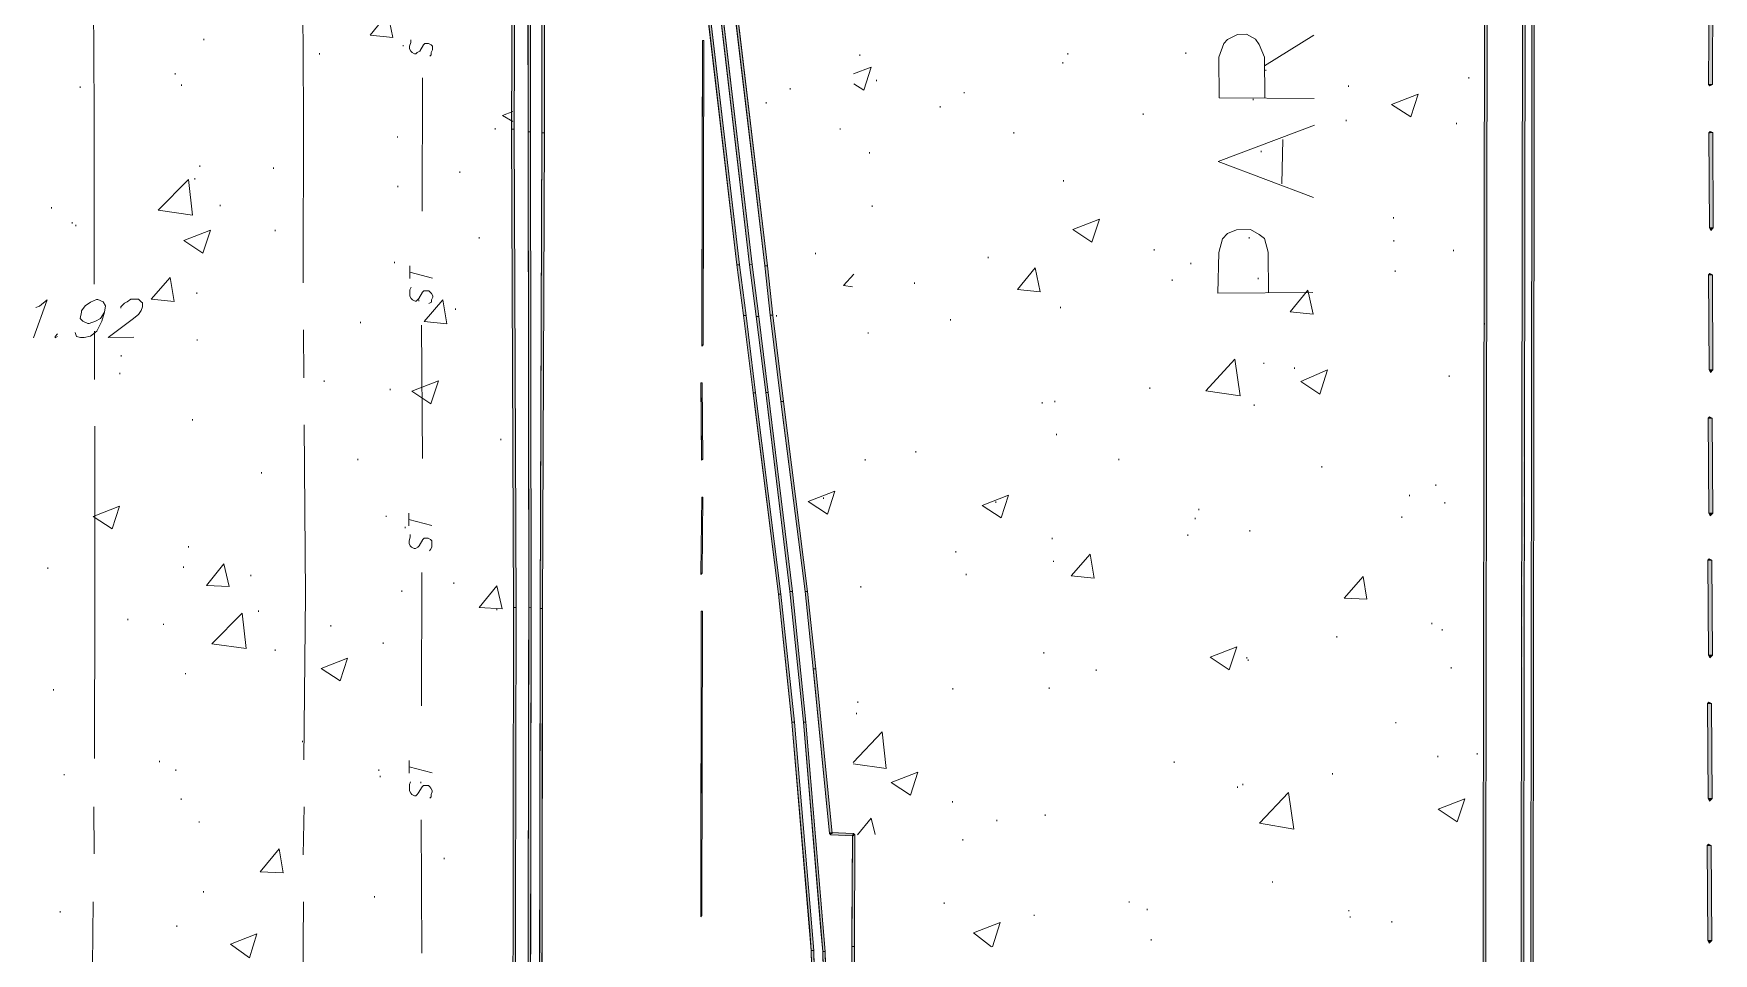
# Model space of a CAD drawing. Header units: inches. Extents: x -5728 to 15181, y 9834 to 15140.
# Drawn here: x 6880 to 7940, y 11993 to 12573 of the extents above; entities that cross this region are included whole.
import ezdxf

# ---------------------------------------------------------------- set-up
doc = ezdxf.new("R2010")
doc.units = ezdxf.units.IN
doc.header["$MEASUREMENT"] = 0
doc.linetypes.add('IMPORT-DASHEDX2 _4_', pattern=[0.1125, 0.075, -0.0375])
for name, color, linetype, lineweight in [('PDF_Geometry', 1, 'Continuous', 9), ('PDF_Solid Fills', 1, 'Continuous', 9), ('site plan converted for PDF_dwg', 1, 'Continuous', 9)]:
    doc.layers.add(name, color=color, linetype=linetype, lineweight=lineweight)

# ---------------------------------------------------------------- blocks, each defined once
blk = doc.blocks.new('site plan converted for PDF_dwg-1480341-SITE PLAN')
at = {"layer": 'PDF_Solid Fills', "linetype": 'IMPORT-DASHEDX2 _4_'}
for points in [[(5651.3, 479.4), (5652.9, 479.4), (5679.2, 3676.8), (5677.6, 3680.3), (5651.3, 479.4)], [(5689.7, 2236.8), (5693.3, 2476.6), (5702.7, 3623.9), (5701.2, 3627.5), (5689.8, 2242.1)], [(5681.7, 479.4), (5683.3, 479.4), (5705.9, 3323.3), (5702.6, 3096.2), (5681.7, 479.4)], [(5055.3, 2629), (5056.9, 2629), (5060.1, 2918.6), (5058.5, 2918.6), (5055.3, 2629)], [(5810.5, 2652.2), (5812.9, 2652.2), (5813.7, 2712.2), (5811.3, 2712.2), (5810.9, 2682.8)], [(5054.5, 2327.4), (5056.1, 2327.4), (5056.9, 2629), (5055.3, 2629), (5054.5, 2327.4)], [(5810.5, 2561.8), (5812.9, 2561.8), (5812.9, 2621.8), (5810.5, 2621.8), (5810.5, 2609.1)], [(5809.7, 2472.2), (5812.1, 2472.2), (5812.1, 2532.2), (5809.7, 2532.2), (5809.7, 2502.2)], [(5675.3, 479.4), (5676.9, 479.4), (5693.1, 2462.2), (5689.7, 2232.3), (5675.3, 479.4)], [(5808.9, 2381.8), (5811.3, 2381.8), (5811.3, 2441.8), (5808.9, 2441.8)], [(5808.1, 2292.2), (5810.5, 2292.2), (5810.5, 2352.2), (5808.1, 2352.2)], [(5052.1, 2034.6), (5053.7, 2034.6), (5056.1, 2327.4), (5054.5, 2327.4), (5052.1, 2034.6)], [(5807.3, 2201.8), (5809.7, 2201.8), (5809.7, 2261.8), (5807.3, 2261.8), (5807.3, 2233)], [(5806.5, 2112.2), (5808.9, 2112.2), (5808.9, 2172.2), (5806.5, 2172.2), (5806.5, 2141.4)]]:
    blk.add_hatch(color=147, dxfattribs=at).paths.add_polyline_path(points, flags=0)
at = {"layer": 'PDF_Solid Fills'}
for points in [[(5065.7, 2627.4), (5067.3, 2627.4), (5068.9, 2916.2), (5067.3, 2916.2), (5066.6, 2777.7)], [(5074.5, 2626.6), (5076.1, 2626.6), (5077.7, 2914.6), (5076.1, 2914.6), (5075.4, 2777.6)], [(5196.9, 2542.6), (5198.5, 2542.6), (5157.7, 2912.2), (5156.1, 2912.2), (5189.1, 2613.3)], [(5204.9, 2542.6), (5206.5, 2542.6), (5165.7, 2912.2), (5164.1, 2912.2), (5197.1, 2613.2)], [(5214.5, 2541.8), (5216.1, 2541.8), (5174.5, 2913), (5172.9, 2913), (5206.5, 2613.2)], [(5174.5, 2492.2), (5175.3, 2492.2), (5176.9, 2684.2), (5176.1, 2684.2), (5175.5, 2613.4)], [(5811.3, 2651.4), (5810.5, 2652.2), (5812.9, 2652.2)], [(5064.1, 2327.4), (5065.7, 2327.4), (5067.3, 2627.4), (5065.7, 2627.4), (5064.8, 2450.6)], [(5071.3, 2326.6), (5072.9, 2326.6), (5076.1, 2626.6), (5074.5, 2626.6), (5072.6, 2450.5)], [(5810.5, 2621.8), (5811.3, 2622.6), (5812.9, 2621.8), (5811.3, 2621.8)], [(5811.3, 2560.2), (5810.5, 2561.8), (5812.9, 2561.8)], [(5200.9, 2510.6), (5202.5, 2510.6), (5198.5, 2542.6), (5196.9, 2542.6)], [(5208.9, 2509.8), (5210.5, 2509.8), (5206.5, 2542.6), (5204.9, 2542.6)], [(5217.7, 2510.6), (5219.3, 2510.6), (5216.1, 2541.8), (5214.5, 2541.8)], [(5809.7, 2532.2), (5810.5, 2533), (5812.1, 2532.2), (5810.5, 2532.2)], [(5206.5, 2461.8), (5208.1, 2461.8), (5202.5, 2510.6), (5200.9, 2510.6)], [(5214.5, 2461.8), (5216.1, 2461.8), (5210.5, 2509.8), (5208.9, 2509.8)], [(5224.1, 2456.2), (5225.7, 2456.2), (5219.3, 2510.6), (5217.7, 2510.6)], [(5174.5, 2491.4), (5174.5, 2492.2), (5175.3, 2492.2)], [(5810.5, 2470.6), (5809.7, 2472.2), (5812.1, 2472.2)], [(5173.7, 2420.2), (5174.5, 2420.2), (5174.5, 2468.2), (5173.7, 2468.2), (5173.7, 2449.8)], [(5221.7, 2334.6), (5223.3, 2334.6), (5208.1, 2461.8), (5206.5, 2461.8), (5208, 2449.6)], [(5228.9, 2336.2), (5230.5, 2336.2), (5216.1, 2461.8), (5214.5, 2461.8), (5215.9, 2449.5)], [(5238.5, 2336.2), (5240.1, 2336.2), (5225.7, 2456.2), (5224.1, 2456.2), (5224.9, 2449.5)], [(5808.9, 2441.8), (5809.7, 2442.6), (5811.3, 2441.8), (5809.7, 2441.8)], [(5173.7, 2419.4), (5173.7, 2420.2), (5174.5, 2420.2)], [(5172.9, 2348.2), (5173.7, 2348.2), (5174.5, 2396.2), (5173.7, 2396.2)], [(5809.7, 2380.2), (5808.9, 2381.8), (5811.3, 2381.8)], [(5808.1, 2352.2), (5808.9, 2353), (5810.5, 2352.2), (5808.9, 2352.2)], [(5172.9, 2347.4), (5172.9, 2348.2), (5173.7, 2348.2)], [(5229.7, 2253.8), (5231.3, 2253.8), (5223.3, 2334.6), (5221.7, 2334.6), (5226.5, 2285.9)], [(5236.9, 2253.8), (5238.5, 2253.8), (5230.5, 2336.2), (5228.9, 2336.2), (5233.8, 2285.9)], [(5243.3, 2287.4), (5244.9, 2287.4), (5240.1, 2336.2), (5238.5, 2336.2)], [(5061.7, 2035.4), (5063.3, 2035.4), (5065.7, 2327.4), (5064.1, 2327.4), (5063.8, 2287)], [(5068.9, 2037), (5070.5, 2037), (5072.9, 2326.6), (5071.3, 2326.6), (5071, 2286.9)], [(5171.3, 2132.2), (5172.1, 2132.2), (5173.7, 2324.2), (5172.9, 2324.2), (5172.6, 2286.3)], [(5808.9, 2290.6), (5808.1, 2292.2), (5810.5, 2292.2)], [(5252.9, 2183.4), (5254.5, 2183.4), (5244.9, 2287.4), (5243.3, 2287.4), (5243.5, 2285.8)], [(5807.3, 2261.8), (5808.1, 2262.6), (5809.7, 2261.8), (5808.1, 2261.8)], [(5240.9, 2109.8), (5242.5, 2109.8), (5231.3, 2253.8), (5229.7, 2253.8), (5240, 2122.3)], [(5248.1, 2109), (5249.7, 2109), (5238.5, 2253.8), (5236.9, 2253.8), (5247.1, 2122.2)], [(5808.1, 2200.2), (5807.3, 2201.8), (5809.7, 2201.8)], [(5253.7, 2182.6), (5252.9, 2183.4), (5253.7, 2183.4)], [(5268.1, 2181.8), (5268.1, 2183.4), (5253.7, 2184.2), (5253.7, 2182.6)], [(5268.1, 2182.6), (5268.9, 2182.6), (5268.1, 2183.4)], [(5266.5, 2112.2), (5268.1, 2112.2), (5268.9, 2182.6), (5267.3, 2182.6), (5266.6, 2122.1)], [(5806.5, 2172.2), (5807.3, 2173), (5808.9, 2172.2), (5807.3, 2172.2)], [(5171.3, 2131.4), (5171.3, 2132.2), (5172.1, 2132.2)], [(5246.5, 1739.4), (5248.1, 1739.4), (5242.5, 2109.8), (5240.9, 2109.8), (5243.2, 1958.7)], [(5253.7, 1737), (5255.3, 1737), (5249.7, 2109), (5248.1, 2109), (5250.4, 1958.6)], [(5264.1, 1735.4), (5265.7, 1735.4), (5268.1, 2112.2), (5266.5, 2112.2), (5265.5, 1958.5)], [(5807.3, 2110.6), (5806.5, 2112.2), (5808.9, 2112.2)]]:
    blk.add_hatch(color=147, dxfattribs=at).paths.add_polyline_path(points, flags=0)
at = {"layer": 'PDF_Geometry', "color": 155, "lineweight": 15}
for p, q in [((4861.7, 2687.4), (4861.7, 2686.6)), ((4987.3, 2682.6), (4987.3, 2681.8)), ((5530.5, 2665.8), (5561.7, 2685)), ((4934.5, 2677.8), (4934.5, 2677)), ((5275.3, 2674.6), (5275.3, 2673.8)), ((5406.5, 2674.6), (5406.5, 2673.8)), ((5480.9, 2674.6), (5480.9, 2673.8)), ((4843.3, 2665.8), (4843.3, 2665)), ((4998.5, 2577.8), (4999.3, 2661.8)), ((5403.3, 2669), (5403.3, 2668.2)), ((5531.3, 2663.4), (5531.3, 2662.6)), ((4783.3, 2657.8), (4783.3, 2657)), ((4847.3, 2658.6), (4847.3, 2657.8)), ((5231.3, 2653.8), (5231.3, 2653)), ((5285.7, 2658.6), (5285.7, 2657.8)), ((5340.9, 2650.6), (5340.9, 2649.8)), ((5583.3, 2653), (5583.3, 2652.2)), ((5659.3, 2657.8), (5659.3, 2657)), ((5216.1, 2645), (5216.1, 2644.2)), ((5325.7, 2641.8), (5325.7, 2641)), ((5523.3, 2645), (5523.3, 2644.2)), ((5044.9, 2629.8), (5044.9, 2629)), ((5262.5, 2628.2), (5262.5, 2627.4)), ((5453.7, 2636.2), (5453.7, 2635.4)), ((5581.7, 2631.4), (5581.7, 2630.6)), ((5651.3, 2629), (5651.3, 2628.2)), ((4983.3, 2625), (4983.3, 2624.2)), ((5372.1, 2625), (5372.1, 2624.2)), ((5540.9, 2591.4), (5541.7, 2619.4)), ((4858.5, 2607.4), (4858.5, 2606.6)), ((5280.9, 2613), (5280.9, 2612.2)), ((5528.1, 2612.2), (5528.1, 2611.4)), ((4855.3, 2599.4), (4855.3, 2598.6)), ((4904.9, 2605.8), (4904.9, 2605)), ((5022.5, 2602.6), (5022.5, 2601.8)), ((4983.3, 2593.8), (4983.3, 2593)), ((5403.3, 2594.6), (5403.3, 2593.8)), ((4764.9, 2581.8), (4764.9, 2581)), ((4871.3, 2582.6), (4871.3, 2581.8)), ((5282.5, 2579.4), (5282.5, 2578.6)), ((4777.7, 2572.2), (4777.7, 2571.4)), ((4780.1, 2570.6), (4780.1, 2569.8)), ((4905.7, 2566.6), (4905.7, 2565.8)), ((5611.3, 2569.8), (5611.3, 2569)), ((5034.5, 2561), (5034.5, 2560.2)), ((5520.1, 2557.8), (5520.1, 2557)), ((5611.3, 2555.4), (5611.3, 2554.6)), ((4980.9, 2545.8), (4980.9, 2545)), ((4990.5, 2535.4), (4990.5, 2543.4)), ((5246.5, 2549.8), (5246.5, 2549)), ((5355.3, 2546.6), (5355.3, 2545.8)), ((5460.1, 2550.6), (5460.1, 2549.8)), ((5648.9, 2549), (5648.9, 2548.2)), ((5004.9, 2535.4), (4990.5, 2539.4)), ((5483.3, 2541.8), (5483.3, 2541)), ((5612.1, 2536.2), (5612.1, 2535.4)), ((4856.1, 2527.4), (4856.1, 2526.6)), ((4996.1, 2521.8), (4996.1, 2521)), ((5308.9, 2530.6), (5308.9, 2529.8)), ((5471.3, 2531.4), (5471.3, 2530.6)), ((5525.7, 2532.2), (5525.7, 2531.4)), ((5019.3, 2516.2), (5019.3, 2515.4)), ((5400.9, 2514.6), (5400.9, 2513.8)), ((4959.3, 2508.2), (4959.3, 2507.4)), ((4997.7, 2421.8), (4997.7, 2505.8)), ((5221.7, 2510.6), (5221.7, 2509.8)), ((5331.3, 2507.4), (5331.3, 2506.6)), ((5668.1, 2502.6), (5668.1, 2501.8)), ((4856.1, 2497.8), (4856.1, 2497)), ((5279.3, 2499.4), (5279.3, 2498.6)), ((4808.1, 2488.2), (4808.1, 2487.4)), ((4807.3, 2477), (4807.3, 2476.2)), ((4936.1, 2471.4), (4936.1, 2470.6)), ((5528.9, 2478.6), (5528.9, 2477.8)), ((5548.1, 2475.4), (5548.1, 2474.6)), ((5645.7, 2469.8), (5645.7, 2469)), ((4977.7, 2465.8), (4977.7, 2465)), ((5456.9, 2463.4), (5456.9, 2462.6)), ((5388.9, 2454.6), (5388.9, 2453.8)), ((5396.9, 2455.4), (5396.9, 2454.6)), ((5522.5, 2452.2), (5522.5, 2451.4)), ((4852.9, 2447.4), (4852.9, 2446.6)), ((5047.3, 2433.8), (5047.3, 2433)), ((5397.7, 2434.6), (5397.7, 2433.8)), ((4956.9, 2421.8), (4956.9, 2421)), ((5276.9, 2419.4), (5276.9, 2418.6)), ((5308.9, 2424.2), (5308.9, 2423.4)), ((5436.9, 2418.6), (5436.9, 2417.8)), ((4896.1, 2413.8), (4896.1, 2413)), ((5564.9, 2413), (5564.9, 2412.2)), ((5250.5, 2395.4), (5250.5, 2394.6)), ((5636.9, 2401), (5636.9, 2400.2)), ((4974.5, 2385.8), (4974.5, 2385)), ((4988.9, 2379.4), (4988.9, 2387.4)), ((5359.3, 2392.2), (5359.3, 2391.4)), ((5487.3, 2386.6), (5487.3, 2385.8)), ((5620.1, 2394.6), (5620.1, 2393.8)), ((5642.5, 2389.8), (5642.5, 2389)), ((4986.5, 2378.6), (4986.5, 2377.8)), ((5003.3, 2379.4), (4988.9, 2383.4)), ((5484.9, 2381), (5484.9, 2380.2)), ((5615.3, 2381), (5615.3, 2380.2)), ((4849.7, 2367.4), (4849.7, 2366.6)), ((5394.5, 2369), (5394.5, 2368.2)), ((5480.1, 2370.6), (5480.1, 2369.8)), ((5519.3, 2373), (5519.3, 2372.2)), ((4760.9, 2354.6), (4760.9, 2353.8)), ((4846.5, 2354.6), (4846.5, 2353.8)), ((5333.7, 2361), (5333.7, 2360.2)), ((5395.3, 2354.6), (5395.3, 2353.8)), ((4888.9, 2349), (4888.9, 2348.2)), ((4996.1, 2265.8), (4996.9, 2349.8)), ((5016.9, 2343.4), (5016.9, 2342.6)), ((5340.1, 2346.6), (5340.1, 2345.8)), ((4984.1, 2338.6), (4984.1, 2337.8)), ((5273.7, 2339.4), (5273.7, 2338.6)), ((4811.3, 2321.8), (4811.3, 2321)), ((4893.7, 2326.6), (4893.7, 2325.8)), ((5044.1, 2326.6), (5044.1, 2325.8)), ((4833.7, 2318.6), (4833.7, 2317.8)), ((4939.3, 2317), (4939.3, 2316.2)), ((5633.7, 2313.8), (5633.7, 2313)), ((4904.1, 2301.8), (4904.1, 2301)), ((4972.1, 2305.8), (4972.1, 2305)), ((5573.7, 2305.8), (5573.7, 2305)), ((5640.1, 2309.8), (5640.1, 2309)), ((5388.9, 2297), (5388.9, 2296.2)), ((5516.9, 2293), (5516.9, 2292.2)), ((5517.7, 2291.4), (5517.7, 2290.6)), ((4847.3, 2287.4), (4847.3, 2286.6)), ((5421.7, 2285.8), (5421.7, 2285)), ((5645.7, 2285.8), (5645.7, 2285)), ((4764.1, 2277.8), (4764.1, 2277)), ((5331.3, 2274.6), (5331.3, 2273.8)), ((5392.1, 2274.6), (5392.1, 2273.8)), ((5270.5, 2259.4), (5270.5, 2258.6)), ((5271.3, 2266.6), (5271.3, 2265.8)), ((5610.5, 2251.4), (5610.5, 2250.6)), ((4920.9, 2244.2), (4920.9, 2243.4)), ((4830.5, 2232.2), (4830.5, 2231.4)), ((4840.9, 2226.6), (4840.9, 2225.8)), ((4968.9, 2225.8), (4968.9, 2225)), ((4988.1, 2223.4), (4988.1, 2231.4)), ((5002.5, 2223.4), (4988.1, 2227.4)), ((5470.5, 2227.4), (5470.5, 2226.6)), ((5636.9, 2229.8), (5636.9, 2229)), ((5661.7, 2231.4), (5661.7, 2230.6)), ((4770.5, 2224.2), (4770.5, 2223.4)), ((4969.7, 2221.8), (4969.7, 2221)), ((4995.3, 2217.8), (4995.3, 2217)), ((5570.5, 2219.4), (5570.5, 2218.6)), ((4844.1, 2208.2), (4844.1, 2207.4)), ((5510.5, 2211.4), (5510.5, 2210.6)), ((5513.7, 2213), (5513.7, 2212.2)), ((4855.3, 2193.8), (4855.3, 2193)), ((4995.3, 2109.8), (4995.3, 2193.8)), ((5330.5, 2203.4), (5330.5, 2202.6)), ((5388.9, 2194.6), (5388.9, 2193.8)), ((5358.5, 2191.4), (5358.5, 2190.6)), ((5336.9, 2179.4), (5336.9, 2178.6)), ((5009.7, 2169.8), (5009.7, 2169)), ((5532.1, 2151.4), (5532.1, 2150.6)), ((4857.7, 2149.8), (4857.7, 2149)), ((4965.7, 2145.8), (4965.7, 2145)), ((4767.3, 2137.8), (4767.3, 2137)), ((5324.9, 2139.4), (5324.9, 2138.6)), ((5381.7, 2131.4), (5381.7, 2130.6)), ((5441.7, 2139.4), (5441.7, 2138.6)), ((5452.9, 2134.6), (5452.9, 2133.8)), ((5580.1, 2133), (5580.1, 2132.2)), ((4840.9, 2128.2), (4840.9, 2127.4)), ((5580.9, 2129), (5580.9, 2128.2)), ((5607.3, 2125.8), (5607.3, 2125)), ((5455.3, 2115.4), (5455.3, 2114.6))]:
    blk.add_line(p, q, dxfattribs=at)
at = {"layer": 'PDF_Geometry', "color": 147}
for p, q in [((5176.1, 2684.2), (5176.9, 2684.2)), ((5173.7, 2396.2), (5174.5, 2396.2)), ((5172.9, 2324.2), (5173.7, 2324.2))]:
    blk.add_line(p, q, dxfattribs=at)
at = {"layer": 'PDF_Geometry', "color": 175, "lineweight": 13}
for p, q in [((4791.3, 2473), (4791.3, 2503.4)), ((4923.3, 2473), (4923.3, 2503.4)), ((4788.9, 2173.8), (4788.9, 2203.4)), ((4920.9, 2172.2), (4921.7, 2202.6))]:
    blk.add_line(p, q, dxfattribs=at)
at = {"layer": 'PDF_Geometry', "color": 147, "flags": 128}
for points in [[(5681.7, 4086.6), (5680.9, 4086.6), (5651.3, 479.4), (5652.9, 479.4), (5682.5, 4086.6)], [(5705.7, 4086.6), (5704.9, 4086.6), (5675.3, 479.4), (5676.9, 479.4), (5706.5, 4086.6)], [(5711.3, 4086.6), (5710.5, 4086.6), (5681.7, 479.4), (5683.3, 479.4), (5712.1, 4086.6)], [(5056.1, 2629), (5056.9, 2629), (5060.1, 2918.6), (5058.5, 2918.6), (5055.3, 2629)], [(5065.7, 2627.4), (5067.3, 2627.4), (5068.9, 2916.2), (5067.3, 2916.2)], [(5074.5, 2626.6), (5076.1, 2626.6), (5077.7, 2914.6), (5076.1, 2914.6)], [(5196.9, 2542.6), (5198.5, 2542.6), (5157.7, 2912.2), (5156.1, 2912.2)], [(5204.9, 2542.6), (5206.5, 2542.6), (5165.7, 2912.2), (5164.1, 2912.2)], [(5214.5, 2541.8), (5216.1, 2541.8), (5174.5, 2913), (5172.9, 2913)], [(5055.3, 2327.4), (5056.1, 2327.4), (5056.9, 2629), (5055.3, 2629), (5054.5, 2327.4)], [(5064.1, 2327.4), (5065.7, 2327.4), (5067.3, 2627.4), (5065.7, 2627.4)], [(5071.3, 2326.6), (5072.9, 2326.6), (5076.1, 2626.6), (5074.5, 2626.6)], [(5200.9, 2510.6), (5202.5, 2510.6), (5198.5, 2542.6), (5196.9, 2542.6)], [(5208.9, 2509.8), (5210.5, 2509.8), (5206.5, 2542.6), (5204.9, 2542.6)], [(5217.7, 2510.6), (5219.3, 2510.6), (5216.1, 2541.8), (5214.5, 2541.8)], [(5206.5, 2461.8), (5208.1, 2461.8), (5202.5, 2510.6), (5200.9, 2510.6)], [(5214.5, 2461.8), (5216.1, 2461.8), (5210.5, 2509.8), (5208.9, 2509.8)], [(5224.1, 2456.2), (5225.7, 2456.2), (5219.3, 2510.6), (5217.7, 2510.6)], [(5221.7, 2334.6), (5223.3, 2334.6), (5208.1, 2461.8), (5206.5, 2461.8)], [(5228.9, 2336.2), (5230.5, 2336.2), (5216.1, 2461.8), (5214.5, 2461.8)], [(5238.5, 2336.2), (5240.1, 2336.2), (5225.7, 2456.2), (5224.1, 2456.2)], [(5229.7, 2253.8), (5231.3, 2253.8), (5223.3, 2334.6), (5221.7, 2334.6)], [(5236.9, 2253.8), (5238.5, 2253.8), (5230.5, 2336.2), (5228.9, 2336.2)], [(5243.3, 2287.4), (5244.9, 2287.4), (5240.1, 2336.2), (5238.5, 2336.2)], [(5052.9, 2034.6), (5053.7, 2034.6), (5056.1, 2327.4), (5054.5, 2327.4), (5052.1, 2034.6)], [(5061.7, 2035.4), (5063.3, 2035.4), (5065.7, 2327.4), (5064.1, 2327.4)], [(5068.9, 2037), (5070.5, 2037), (5072.9, 2326.6), (5071.3, 2326.6)], [(5240.9, 2109.8), (5242.5, 2109.8), (5231.3, 2253.8), (5229.7, 2253.8)], [(5248.1, 2109), (5249.7, 2109), (5238.5, 2253.8), (5236.9, 2253.8)], [(5266.5, 2112.2), (5268.1, 2112.2), (5268.9, 2182.6), (5267.3, 2182.6)], [(5246.5, 1739.4), (5248.1, 1739.4), (5242.5, 2109.8), (5240.9, 2109.8)], [(5253.7, 1737), (5255.3, 1737), (5249.7, 2109), (5248.1, 2109)], [(5264.1, 1735.4), (5265.7, 1735.4), (5268.1, 2112.2), (5266.5, 2112.2)]]:
    blk.add_lwpolyline(points, close=True, dxfattribs=at)
at = {"layer": 'PDF_Geometry', "color": 175, "lineweight": 13, "flags": 128}
for points in [[(4791.3, 2533), (4792.1, 2642.6), (4792.1, 2745)], [(4923.3, 2533), (4924.1, 2640.2), (4924.1, 2740.2)], [(4789.7, 2233.8), (4790.5, 2333.8), (4791.3, 2443.4)], [(4921.7, 2232.2), (4923.3, 2336.2), (4923.3, 2443.4)], [(4786.5, 1937.8), (4786.5, 2042.6), (4788.1, 2143.4)], [(4918.5, 1933.8), (4919.3, 2038.6), (4920.9, 2142.6)]]:
    blk.add_lwpolyline(points, dxfattribs=at)
at = {"layer": 'PDF_Geometry', "color": 155, "lineweight": 15, "flags": 128}
for points in [[(4977.7, 2702.6), (4980.9, 2687.4), (4966.5, 2689)], [(5627.3, 2647.4), (5622.5, 2633), (5610.5, 2641)], [(4853.7, 2576.2), (4832.1, 2579.4), (4851.3, 2598.6)], [(4864.9, 2566.6), (4860.1, 2552.2), (4848.1, 2560.2)], [(5425.7, 2569.8), (5420.9, 2555.4), (5408.9, 2563.4)], [(4839.3, 2537), (4841.7, 2521.8), (4827.3, 2523.4)], [(5384.9, 2539.4), (5388.1, 2524.2), (5373.7, 2525.8)], [(5011.3, 2521.8), (5013.7, 2506.6), (4999.3, 2508.2)], [(5556.9, 2524.2), (5560.1, 2509), (5545.7, 2510.6)], [(5513.7, 2457.8), (5492.1, 2461), (5510.5, 2481)], [(5008.1, 2470.6), (5003.3, 2456.2), (4991.3, 2464.2)], [(5568.9, 2473.8), (5564.1, 2458.6), (5552.1, 2466.6)], [(5257.7, 2399.4), (5252.9, 2385), (5240.9, 2393)], [(5367.3, 2396.2), (5362.5, 2381.8), (5350.5, 2389.8)], [(4806.5, 2393), (4801.7, 2378.6), (4789.7, 2386.6)], [(4872.1, 2356.2), (4875.3, 2341.8), (4860.9, 2342.6)], [(5418.5, 2358.6), (5420.9, 2343.4), (5406.5, 2345)], [(5590.5, 2343.4), (5592.9, 2329), (5578.5, 2329.8)], [(5044.1, 2341), (5047.3, 2326.6), (5032.9, 2327.4)], [(4885.7, 2302.6), (4864.1, 2305.8), (4883.3, 2325)], [(5510.5, 2299.4), (5505.7, 2285), (5493.7, 2293)], [(4949.7, 2296.2), (4944.9, 2281.8), (4932.9, 2289.8)], [(5308.9, 2221.8), (5304.1, 2207.4), (5292.1, 2215.4)], [(5545.7, 2184.2), (5524.1, 2188.2), (5542.5, 2207.4)], [(5653.7, 2202.6), (5648.9, 2188.2), (5636.9, 2196.2)], [(4905.7, 2176.2), (4908.1, 2161), (4893.7, 2161.8)], [(4891.3, 2122.6), (4886.5, 2107.4), (4874.5, 2116.2)]]:
    blk.add_lwpolyline(points, close=True, dxfattribs=at)
at = {"layer": 'PDF_Geometry', "color": 147, "flags": 128}
for points in [[(5812.9, 2652.2), (5813.7, 2712.2), (5811.3, 2712.2), (5810.5, 2652.2), (5811.3, 2652.2), (5812.9, 2652.2), (5811.3, 2651.4), (5810.5, 2652.2)], [(5175.3, 2492.2), (5174.5, 2492.2), (5176.1, 2684.2), (5176.9, 2684.2), (5175.3, 2492.2), (5174.5, 2491.4), (5174.5, 2492.2)], [(5810.5, 2621.8), (5811.3, 2622.6), (5812.9, 2621.8)], [(5812.9, 2561.8), (5812.9, 2621.8), (5810.5, 2621.8), (5810.5, 2561.8), (5811.3, 2561.8), (5812.9, 2561.8), (5811.3, 2560.2), (5810.5, 2561.8)], [(5809.7, 2532.2), (5810.5, 2533), (5812.1, 2532.2)], [(5812.1, 2472.2), (5812.1, 2532.2), (5809.7, 2532.2), (5809.7, 2472.2), (5810.5, 2472.2), (5812.1, 2472.2), (5810.5, 2470.6), (5809.7, 2472.2)], [(5173.7, 2420.2), (5174.5, 2420.2), (5173.7, 2419.4), (5173.7, 2420.2), (5173.7, 2468.2)], [(5174.5, 2420.2), (5174.5, 2468.2), (5173.7, 2468.2), (5174.5, 2468.2)], [(5808.9, 2441.8), (5809.7, 2442.6), (5811.3, 2441.8)], [(5811.3, 2381.8), (5811.3, 2441.8), (5808.9, 2441.8), (5808.9, 2381.8), (5809.7, 2381.8), (5811.3, 2381.8), (5809.7, 2380.2), (5808.9, 2381.8)], [(5173.7, 2348.2), (5172.9, 2348.2), (5173.7, 2396.2), (5174.5, 2396.2), (5173.7, 2348.2), (5172.9, 2347.4), (5172.9, 2348.2)], [(5808.1, 2352.2), (5808.9, 2353), (5810.5, 2352.2)], [(5810.5, 2292.2), (5810.5, 2352.2), (5808.1, 2352.2), (5808.1, 2292.2), (5808.9, 2292.2), (5810.5, 2292.2), (5808.9, 2290.6), (5808.1, 2292.2)], [(5172.1, 2132.2), (5171.3, 2132.2), (5172.9, 2324.2), (5173.7, 2324.2), (5172.1, 2132.2), (5171.3, 2131.4), (5171.3, 2132.2)], [(5253.7, 2182.6), (5252.9, 2183.4), (5254.5, 2183.4), (5244.9, 2287.4), (5243.3, 2287.4), (5252.9, 2183.4)], [(5807.3, 2261.8), (5808.1, 2262.6), (5809.7, 2261.8)], [(5809.7, 2201.8), (5809.7, 2261.8), (5807.3, 2261.8), (5807.3, 2201.8), (5808.1, 2201.8), (5809.7, 2201.8), (5808.1, 2200.2), (5807.3, 2201.8)], [(5268.1, 2183.4), (5253.7, 2184.2), (5253.7, 2182.6), (5268.1, 2181.8), (5268.1, 2183.4), (5268.9, 2182.6)], [(5806.5, 2172.2), (5807.3, 2173), (5808.9, 2172.2)], [(5808.9, 2112.2), (5808.9, 2172.2), (5806.5, 2172.2), (5806.5, 2112.2), (5807.3, 2112.2), (5808.9, 2112.2), (5807.3, 2110.6), (5806.5, 2112.2)]]:
    blk.add_lwpolyline(points, dxfattribs=at)
at = {"layer": 'PDF_Geometry', "color": 155, "lineweight": 15, "flags": 128}
for points in [[(5004.1, 2675.4), (5004.9, 2676.2), (5004.9, 2677.8), (5005.7, 2679.4), (5005.7, 2681.8), (5004.9, 2682.6), (5003.3, 2683.4), (5000.9, 2683.4), (5000.1, 2682.6), (4997.7, 2678.6), (4996.1, 2677.8), (4995.3, 2677), (4994.5, 2677), (4992.9, 2677.8), (4992.1, 2678.6), (4991.3, 2680.2), (4991.3, 2681.8), (4992.1, 2684.2), (4992.1, 2685.8)], [(5561.7, 2645), (5501.7, 2645.8), (5501.7, 2671.4), (5504.9, 2680.2), (5507.3, 2682.6), (5513.7, 2685.8), (5519.3, 2685.8), (5524.9, 2682.6), (5527.3, 2679.4), (5530.5, 2671.4), (5530.5, 2645.8)], [(5271.3, 2662.6), (5282.5, 2666.6), (5277.7, 2652.2), (5271.3, 2656.2)], [(5056.1, 2633.8), (5049.7, 2637.8), (5056.1, 2640.2)], [(5560.9, 2582.6), (5500.9, 2605.8), (5561.7, 2628.2)], [(5560.1, 2522.6), (5500.1, 2522.6), (5500.9, 2548.2), (5503.3, 2557), (5506.5, 2560.2), (5512.1, 2562.6), (5520.9, 2562.6), (5526.5, 2559.4), (5529.7, 2557), (5532.1, 2548.2), (5532.1, 2522.6)], [(5269.7, 2528.2), (5264.1, 2529), (5270.5, 2536.2)], [(4754.5, 2518.6), (4756.9, 2519.4), (4761.7, 2523.4), (4752.9, 2499.4)], [(4797.7, 2515.4), (4795.3, 2511.4), (4792.1, 2509.8), (4788.1, 2508.2), (4787.3, 2508.2), (4784.1, 2509.8), (4782.5, 2511.4), (4783.3, 2515.4), (4783.3, 2516.2), (4785.7, 2519.4), (4788.9, 2521.8), (4792.9, 2523.4), (4793.7, 2523.4), (4796.9, 2521.8), (4798.5, 2519.4), (4797.7, 2515.4), (4796.1, 2509.8), (4792.9, 2503.4), (4788.9, 2500.2), (4784.9, 2499.4), (4782.5, 2499.4), (4780.1, 2500.2), (4779.3, 2502.6)], [(4808.1, 2517.8), (4808.1, 2518.6), (4810.5, 2521), (4812.1, 2521.8), (4814.5, 2523.4), (4819.3, 2523.4), (4820.9, 2521.8), (4821.7, 2521), (4821.7, 2518.6), (4820.9, 2516.2), (4819.3, 2513.8), (4815.3, 2510.6), (4800.1, 2499.4), (4816.1, 2499.4)], [(5002.5, 2519.4), (5004.1, 2520.2), (5004.1, 2521.8), (5004.9, 2523.4), (5004.9, 2524.2), (5004.1, 2525.8), (5003.3, 2526.6), (5002.5, 2527.4), (4999.3, 2527.4), (4998.5, 2526.6), (4996.1, 2522.6), (4995.3, 2521.8), (4994.5, 2521), (4993.7, 2521), (4992.1, 2521.8), (4991.3, 2522.6), (4990.5, 2524.2), (4990.5, 2528.2), (4991.3, 2529.8)], [(4768.1, 2501.8), (4766.5, 2500.2), (4766.5, 2499.4), (4768.1, 2500.2)], [(5001.7, 2363.4), (5002.5, 2364.2), (5003.3, 2365.8), (5003.3, 2369.8), (5002.5, 2370.6), (5000.9, 2371.4), (4998.5, 2371.4), (4997.7, 2370.6), (4995.3, 2366.6), (4994.5, 2365.8), (4992.9, 2365), (4992.1, 2365), (4990.5, 2365.8), (4989.7, 2366.6), (4988.9, 2368.2), (4988.9, 2369.8), (4989.7, 2372.2), (4989.7, 2373.8)], [(5268.1, 2228.2), (5286.5, 2247.4), (5288.9, 2224.2), (5268.1, 2227.4)], [(5000.9, 2207.4), (5001.7, 2208.2), (5001.7, 2209.8), (5002.5, 2211.4), (5002.5, 2212.2), (5001.7, 2213.8), (5000.9, 2214.6), (5000.1, 2215.4), (4996.9, 2215.4), (4996.1, 2214.6), (4993.7, 2210.6), (4992.9, 2209.8), (4992.1, 2209), (4991.3, 2209), (4989.7, 2209.8), (4988.9, 2210.6), (4988.1, 2212.2), (4988.1, 2216.2), (4988.9, 2217.8)], [(5270.5, 2182.6), (5279.3, 2193), (5281.7, 2182.6)], [(5354.5, 2111.4), (5343.3, 2120.2), (5360.1, 2126.6), (5355.3, 2111.4)]]:
    blk.add_lwpolyline(points, dxfattribs=at)
at = {"layer": 'PDF_Solid Fills', "color": 147}
for p, q in [((5067.3, 2627.4), (5068.9, 2916.2)), ((5076.1, 2626.6), (5077.7, 2914.6)), ((5156.1, 2912.2), (5189.1, 2613.3)), ((5198.5, 2542.6), (5157.7, 2912.2)), ((5164.1, 2912.2), (5197.1, 2613.2)), ((5206.5, 2542.6), (5165.7, 2912.2)), ((5172.9, 2913), (5206.5, 2613.2)), ((5216.1, 2541.8), (5174.5, 2913)), ((5066.6, 2777.7), (5065.7, 2627.4)), ((5075.4, 2777.6), (5074.5, 2626.6)), ((5175.3, 2492.2), (5176.9, 2684.2)), ((5176.1, 2684.2), (5175.5, 2613.4)), ((5176.9, 2684.2), (5176.1, 2684.2)), ((5811.3, 2651.4), (5810.5, 2652.2)), ((5810.5, 2652.2), (5812.9, 2652.2)), ((5812.9, 2652.2), (5811.3, 2651.4)), ((5065.7, 2627.4), (5064.8, 2450.6)), ((5065.7, 2327.4), (5067.3, 2627.4)), ((5067.3, 2627.4), (5065.7, 2627.4)), ((5065.7, 2627.4), (5067.3, 2627.4)), ((5074.5, 2626.6), (5072.6, 2450.5)), ((5072.9, 2326.6), (5076.1, 2626.6)), ((5076.1, 2626.6), (5074.5, 2626.6)), ((5074.5, 2626.6), (5076.1, 2626.6)), ((5810.5, 2621.8), (5811.3, 2622.6)), ((5811.3, 2621.8), (5810.5, 2621.8)), ((5811.3, 2622.6), (5812.9, 2621.8)), ((5812.9, 2621.8), (5811.3, 2621.8)), ((5175.5, 2613.4), (5174.5, 2492.2)), ((5189.1, 2613.3), (5196.9, 2542.6)), ((5197.1, 2613.2), (5204.9, 2542.6)), ((5206.5, 2613.2), (5214.5, 2541.8)), ((5811.3, 2560.2), (5810.5, 2561.8)), ((5810.5, 2561.8), (5812.9, 2561.8)), ((5812.9, 2561.8), (5811.3, 2560.2)), ((5198.5, 2542.6), (5196.9, 2542.6)), ((5196.9, 2542.6), (5200.9, 2510.6)), ((5196.9, 2542.6), (5198.5, 2542.6)), ((5202.5, 2510.6), (5198.5, 2542.6)), ((5206.5, 2542.6), (5204.9, 2542.6)), ((5204.9, 2542.6), (5208.9, 2509.8)), ((5204.9, 2542.6), (5206.5, 2542.6)), ((5210.5, 2509.8), (5206.5, 2542.6)), ((5216.1, 2541.8), (5214.5, 2541.8)), ((5214.5, 2541.8), (5217.7, 2510.6)), ((5214.5, 2541.8), (5216.1, 2541.8)), ((5219.3, 2510.6), (5216.1, 2541.8)), ((5809.7, 2532.2), (5810.5, 2533)), ((5810.5, 2533), (5812.1, 2532.2)), ((5810.5, 2532.2), (5809.7, 2532.2)), ((5812.1, 2532.2), (5810.5, 2532.2)), ((5202.5, 2510.6), (5200.9, 2510.6)), ((5200.9, 2510.6), (5206.5, 2461.8)), ((5200.9, 2510.6), (5202.5, 2510.6)), ((5208.1, 2461.8), (5202.5, 2510.6)), ((5210.5, 2509.8), (5208.9, 2509.8)), ((5208.9, 2509.8), (5214.5, 2461.8)), ((5208.9, 2509.8), (5210.5, 2509.8)), ((5216.1, 2461.8), (5210.5, 2509.8)), ((5219.3, 2510.6), (5217.7, 2510.6)), ((5217.7, 2510.6), (5224.1, 2456.2)), ((5217.7, 2510.6), (5219.3, 2510.6)), ((5225.7, 2456.2), (5219.3, 2510.6)), ((5174.5, 2491.4), (5174.5, 2492.2)), ((5174.5, 2492.2), (5175.3, 2492.2)), ((5175.3, 2492.2), (5174.5, 2491.4)), ((5174.5, 2492.2), (5175.3, 2492.2)), ((5810.5, 2470.6), (5809.7, 2472.2)), ((5809.7, 2472.2), (5812.1, 2472.2)), ((5812.1, 2472.2), (5810.5, 2470.6)), ((5174.5, 2468.2), (5173.7, 2468.2)), ((5173.7, 2468.2), (5173.7, 2449.8)), ((5174.5, 2420.2), (5174.5, 2468.2)), ((5208.1, 2461.8), (5206.5, 2461.8)), ((5206.5, 2461.8), (5208, 2449.6)), ((5206.5, 2461.8), (5208.1, 2461.8)), ((5223.3, 2334.6), (5208.1, 2461.8)), ((5216.1, 2461.8), (5214.5, 2461.8)), ((5214.5, 2461.8), (5215.9, 2449.5)), ((5214.5, 2461.8), (5216.1, 2461.8)), ((5230.5, 2336.2), (5216.1, 2461.8)), ((5064.8, 2450.6), (5064.1, 2327.4)), ((5072.6, 2450.5), (5071.3, 2326.6)), ((5173.7, 2449.8), (5173.7, 2420.2)), ((5208, 2449.6), (5221.7, 2334.6)), ((5215.9, 2449.5), (5228.9, 2336.2)), ((5225.7, 2456.2), (5224.1, 2456.2)), ((5224.1, 2456.2), (5224.9, 2449.5)), ((5224.1, 2456.2), (5225.7, 2456.2)), ((5224.9, 2449.5), (5238.5, 2336.2)), ((5240.1, 2336.2), (5225.7, 2456.2)), ((5808.9, 2441.8), (5809.7, 2442.6)), ((5809.7, 2441.8), (5808.9, 2441.8)), ((5809.7, 2442.6), (5811.3, 2441.8)), ((5811.3, 2441.8), (5809.7, 2441.8)), ((5173.7, 2419.4), (5173.7, 2420.2)), ((5173.7, 2420.2), (5174.5, 2420.2)), ((5174.5, 2420.2), (5173.7, 2419.4)), ((5173.7, 2420.2), (5174.5, 2420.2)), ((5173.7, 2396.2), (5172.9, 2348.2)), ((5173.7, 2348.2), (5174.5, 2396.2)), ((5174.5, 2396.2), (5173.7, 2396.2)), ((5809.7, 2380.2), (5808.9, 2381.8)), ((5808.9, 2381.8), (5811.3, 2381.8)), ((5811.3, 2381.8), (5809.7, 2380.2)), ((5808.1, 2352.2), (5808.9, 2353)), ((5808.9, 2353), (5810.5, 2352.2)), ((5172.9, 2347.4), (5172.9, 2348.2)), ((5172.9, 2348.2), (5173.7, 2348.2)), ((5173.7, 2348.2), (5172.9, 2347.4)), ((5172.9, 2348.2), (5173.7, 2348.2)), ((5808.9, 2352.2), (5808.1, 2352.2)), ((5810.5, 2352.2), (5808.9, 2352.2)), ((5223.3, 2334.6), (5221.7, 2334.6)), ((5221.7, 2334.6), (5226.5, 2285.9)), ((5221.7, 2334.6), (5223.3, 2334.6)), ((5231.3, 2253.8), (5223.3, 2334.6)), ((5230.5, 2336.2), (5228.9, 2336.2)), ((5228.9, 2336.2), (5233.8, 2285.9)), ((5228.9, 2336.2), (5230.5, 2336.2)), ((5238.5, 2253.8), (5230.5, 2336.2)), ((5240.1, 2336.2), (5238.5, 2336.2)), ((5238.5, 2336.2), (5243.3, 2287.4)), ((5238.5, 2336.2), (5240.1, 2336.2)), ((5244.9, 2287.4), (5240.1, 2336.2)), ((5063.3, 2035.4), (5065.7, 2327.4)), ((5064.1, 2327.4), (5063.8, 2287)), ((5065.7, 2327.4), (5064.1, 2327.4)), ((5064.1, 2327.4), (5065.7, 2327.4)), ((5070.5, 2037), (5072.9, 2326.6)), ((5071.3, 2326.6), (5071, 2286.9)), ((5072.9, 2326.6), (5071.3, 2326.6)), ((5071.3, 2326.6), (5072.9, 2326.6)), ((5172.1, 2132.2), (5173.7, 2324.2)), ((5172.9, 2324.2), (5172.6, 2286.3)), ((5173.7, 2324.2), (5172.9, 2324.2)), ((5808.9, 2290.6), (5808.1, 2292.2)), ((5808.1, 2292.2), (5810.5, 2292.2)), ((5810.5, 2292.2), (5808.9, 2290.6)), ((5063.8, 2287), (5061.7, 2035.4)), ((5071, 2286.9), (5068.9, 2037)), ((5172.6, 2286.3), (5171.3, 2132.2)), ((5226.5, 2285.9), (5229.7, 2253.8)), ((5233.8, 2285.9), (5236.9, 2253.8)), ((5244.9, 2287.4), (5243.3, 2287.4)), ((5243.3, 2287.4), (5243.5, 2285.8)), ((5243.3, 2287.4), (5244.9, 2287.4)), ((5243.5, 2285.8), (5252.9, 2183.4)), ((5254.5, 2183.4), (5244.9, 2287.4)), ((5807.3, 2261.8), (5808.1, 2262.6)), ((5808.1, 2261.8), (5807.3, 2261.8)), ((5808.1, 2262.6), (5809.7, 2261.8)), ((5809.7, 2261.8), (5808.1, 2261.8)), ((5231.3, 2253.8), (5229.7, 2253.8)), ((5229.7, 2253.8), (5240, 2122.3)), ((5229.7, 2253.8), (5231.3, 2253.8)), ((5242.5, 2109.8), (5231.3, 2253.8)), ((5238.5, 2253.8), (5236.9, 2253.8)), ((5236.9, 2253.8), (5247.1, 2122.2)), ((5236.9, 2253.8), (5238.5, 2253.8)), ((5249.7, 2109), (5238.5, 2253.8)), ((5808.1, 2200.2), (5807.3, 2201.8)), ((5807.3, 2201.8), (5809.7, 2201.8)), ((5809.7, 2201.8), (5808.1, 2200.2)), ((5253.7, 2182.6), (5252.9, 2183.4)), ((5252.9, 2183.4), (5253.7, 2183.4)), ((5252.9, 2183.4), (5254.5, 2183.4)), ((5268.1, 2183.4), (5253.7, 2184.2)), ((5253.7, 2184.2), (5253.7, 2182.6)), ((5253.7, 2183.4), (5253.7, 2182.6)), ((5268.9, 2182.6), (5268.1, 2183.4)), ((5268.1, 2183.4), (5268.1, 2182.6)), ((5268.1, 2181.8), (5268.1, 2183.4)), ((5253.7, 2182.6), (5268.1, 2181.8)), ((5267.3, 2182.6), (5266.6, 2122.1)), ((5268.9, 2182.6), (5267.3, 2182.6)), ((5268.1, 2112.2), (5268.9, 2182.6)), ((5268.1, 2182.6), (5268.9, 2182.6)), ((5806.5, 2172.2), (5807.3, 2173)), ((5807.3, 2172.2), (5806.5, 2172.2)), ((5807.3, 2173), (5808.9, 2172.2)), ((5808.9, 2172.2), (5807.3, 2172.2)), ((5171.3, 2131.4), (5171.3, 2132.2)), ((5171.3, 2132.2), (5172.1, 2132.2)), ((5172.1, 2132.2), (5171.3, 2131.4)), ((5171.3, 2132.2), (5172.1, 2132.2)), ((5240, 2122.3), (5240.9, 2109.8)), ((5247.1, 2122.2), (5248.1, 2109)), ((5266.6, 2122.1), (5266.5, 2112.2)), ((5242.5, 2109.8), (5240.9, 2109.8)), ((5240.9, 2109.8), (5243.2, 1958.7)), ((5240.9, 2109.8), (5242.5, 2109.8)), ((5248.1, 1739.4), (5242.5, 2109.8)), ((5249.7, 2109), (5248.1, 2109)), ((5248.1, 2109), (5250.4, 1958.6)), ((5248.1, 2109), (5249.7, 2109)), ((5255.3, 1737), (5249.7, 2109)), ((5266.5, 2112.2), (5265.5, 1958.5)), ((5265.7, 1735.4), (5268.1, 2112.2)), ((5268.1, 2112.2), (5266.5, 2112.2)), ((5266.5, 2112.2), (5268.1, 2112.2)), ((5807.3, 2110.6), (5806.5, 2112.2)), ((5806.5, 2112.2), (5808.9, 2112.2)), ((5808.9, 2112.2), (5807.3, 2110.6))]:
    blk.add_line(p, q, dxfattribs=at)

msp = doc.modelspace()

# ---------------------------------------------------------------- block references
at = {"layer": 'site plan converted for PDF_dwg', "color": 147, "linetype": 'IMPORT-DASHEDX2 _4_', "rotation": 0.383349167194431}
msp.add_blockref('site plan converted for PDF_dwg-1480341-SITE PLAN', (2144, 9849.7), dxfattribs=at)

doc.saveas('drawing.dxf')
